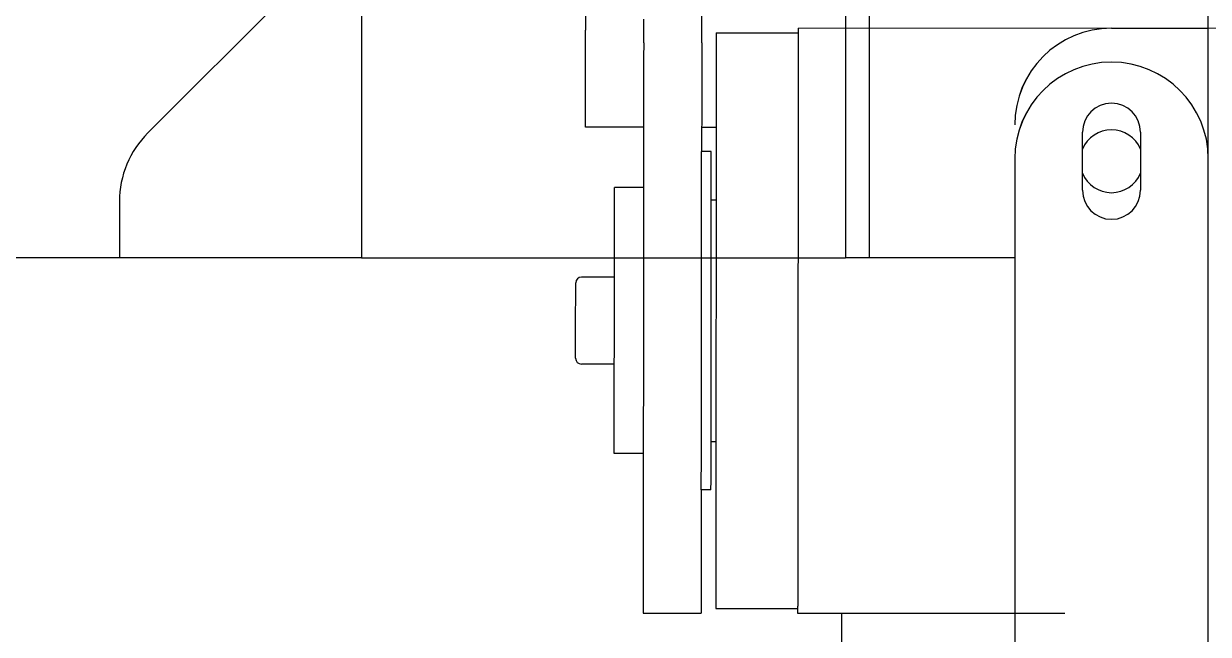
# Model space of a CAD drawing. Header units: inches. Extents: x -233729 to 737493, y -275239 to 196021.
# Drawn here: x 477719 to 477963.8, y 17690.5 to 17816.7 of the extents above; entities that cross this region are included whole.
import ezdxf

# ---------------------------------------------------------------- set-up
doc = ezdxf.new("R2010")
doc.units = ezdxf.units.IN
doc.header["$MEASUREMENT"] = 0
for name, color, linetype in [('Default', 7, 'Continuous'), ('DV2_0', 7, 'Continuous'), ('P_AX', 7, 'Continuous'), ('pinza', 6, 'Continuous'), ('supporti', 7, 'Continuous')]:
    doc.layers.add(name, color=color, linetype=linetype)

# ---------------------------------------------------------------- blocks, each defined once
blk = doc.blocks.new('SE2')
at = {"layer": 'DV2_0', "color": 2, "linetype": 'Continuous'}
for p, q in [((660.4497949701864, 3816.916341077484), (660.4497949701864, 1916.916341077484)), ((700.4497949701863, 3606.416341077484), (700.4497949701866, 3778.916341077484)), ((700.4497949701863, 3626.916341077484), (735.4497949701866, 3626.916341077484)), ((730.4497949701872, 3626.916341077484), (730.4497949701871, 3546.916341077486)), ((743.4497949701868, 3626.916341077484), (735.4497949701868, 3626.916341077484)), ((735.4497949701864, 2116.916341077484), (735.4497949701868, 3626.916341077484)), ((827.4497949701869, 3626.916341077484), (743.4497949701866, 3626.916341077484)), ((835.4497949701871, 3626.916341077484), (827.4497949701871, 3626.916341077484)), ((835.4497949701869, 3626.916341077484), (1020.449794970186, 3626.916341077484)), ((835.4497949701869, 2116.916341077484), (835.4497949701871, 3626.916341077484)), ((885.4497949701871, 3615.200612324947), (885.4497949701871, 3626.916341077484)), ((674.4497949701864, 3600.916341077484), (674.4497949701864, 3612.916341077485)), ((686.4497949701864, 3612.916341077485), (686.4497949701864, 3600.916341077484)), ((879.5919305939182, 3601.058476701216), (835.4497949701871, 3556.916341077485)), ((680.4497949701864, 3579.416341077485), (660.4497949701864, 3579.416341077485))]:
    blk.add_line(p, q, dxfattribs=at)
for centre, radius, start, end in [((680.4497949701862, 3612.916341077485), 6.000000000000006, 0, 180), ((680.4497949701864, 3606.916341077484), 6.5, 22.61986494803596, 157.3801350519636), ((865.4497949701871, 3615.200612324947), 20.00000000000009, 315, 0), ((680.4497949701864, 3606.416341077484), 20.00000000000002, 180, 0), ((680.4497949701864, 3606.916341077484), 6.5, 202.6198649480363, 337.380135051964), ((680.4497949701862, 3600.916341077484), 6.000000000000227, 180, 0), ((680.4497949701864, 3599.416341077485), 20.00000000000002, 270, 0)]:
    blk.add_arc(centre, radius, start, end, dxfattribs=at)
blk = doc.blocks.new('A$C2BE94B00')
at = {"layer": 'Default'}
blk.add_blockref('SE2', (-481.449800909002, -1908.916326194725), dxfattribs=at)
blk = doc.blocks.new('A$C4C4516A4')
at = {"layer": 'supporti', "color": 1}
blk.add_blockref('A$C2BE94B00', (0, 0), dxfattribs=at)
blk = doc.blocks.new('A$C48CB4C16')
at = {"layer": 'P_AX', "color": 6, "linetype": 'Continuous'}
for p, q in [((4215.4992219283, 3266.520667075763, 710.6645883361932), (4216.354007283225, 4685.762895213094, 710.6645883361932)), ((4169.347531767328, 3266.564688385117, 710.6645883361932), (4175.495412848889, 3266.558964540835, 710.6645883361932)), ((4169.347531767328, 3266.564688385117, 710.6645883361932), (4175.495412848889, 3266.558964540835, 710.6645883361932)), ((4175.495412848889, 3266.558964540835, 710.6645883361932), (4207.495434893761, 3266.528193427834, 710.6645883361932)), ((4175.495412848889, 3266.558964540835, 710.6645883361932), (4207.495434893761, 3266.528193427834, 710.6645883361932)), ((4207.495434893761, 3266.528193427834, 710.6645883361932), (4215.49543119513, 3266.520500658664, 710.6645883361932)), ((4207.495434893761, 3266.528193427834, 710.6645883361932), (4215.49543119513, 3266.520500658664, 710.6645883361932)), ((4215.49543119513, 3266.520500658664, 710.6645883361932), (4224.495427020011, 3266.511846292882, 710.6645883361932)), ((4215.49543119513, 3266.520500658664, 710.6645883361932), (4224.495427020011, 3266.511846292882, 710.6645883361932)), ((4241.496536975144, 3265.495497461061, 710.6645883361932), (4224.496544834924, 3265.511844596013, 710.6645883361932)), ((4256.497491631423, 3266.481067936054, 710.6645883361932), (4244.497497179429, 3266.492607090275, 710.6645883361932)), ((4242.473143271635, 3240.994547192125, 710.6645883361932), (4244.473142346948, 3240.992623999833, 710.6645883361932)), ((4242.473143271635, 3240.994547192125, 710.6645883361932), (4244.473142346948, 3240.992623999833, 710.6645883361932)), ((4256.465925115277, 3233.481088312927, 710.6645883361932), (4262.465922341215, 3233.475318736049, 710.6645883361932)), ((4256.465925115277, 3233.481088312927, 710.6645883361932), (4262.465922341215, 3233.475318736049, 710.6645883361932)), ((4242.463504738523, 3230.994551837097, 710.6645883361932), (4241.463312151842, 3230.995513619042, 710.6645883361932)), ((4242.463504738523, 3230.994551837097, 710.6645883361932), (4241.463312151842, 3230.995513619042, 710.6645883361932)), ((4262.448108866462, 3214.975327312134, 710.6645883361932), (4269.248129668063, 3214.96878843487, 710.6645883361932)), ((4262.448108866462, 3214.975327312134, 710.6645883361932), (4269.248129668063, 3214.96878843487, 710.6645883361932)), ((4262.430800135597, 3196.975335633966, 710.6645883361932), (4269.230820936848, 3196.968796757168, 710.6645883361932)), ((4262.430800135597, 3196.975335633966, 710.6645883361932), (4269.230820936848, 3196.968796757168, 710.6645883361932)), ((4242.415424929232, 3180.994574953921, 710.6645883361932), (4241.415232343017, 3180.9955367354, 710.6645883361932)), ((4242.415424929232, 3180.994574953921, 710.6645883361932), (4241.415232343017, 3180.9955367354, 710.6645883361932)), ((4256.413037325488, 3178.481113741293, 710.6645883361932), (4262.413034551544, 3178.475344164415, 710.6645883361932)), ((4256.413037325488, 3178.481113741293, 710.6645883361932), (4262.413034551544, 3178.475344164415, 710.6645883361932)), ((4242.405831539189, 3170.994579555585, 710.6645883361932), (4244.405830614502, 3170.992656363293, 710.6645883361932)), ((4242.405831539189, 3170.994579555585, 710.6645883361932), (4244.405830614502, 3170.992656363293, 710.6645883361932)), ((4244.400802854099, 3165.980078690804, 710.6645883361932), (4241.400805479847, 3165.982963477846, 710.6645883361932)), ((4256.401104056858, 3165.968539172902, 710.6645883361932), (4261.059451789013, 3165.964059790249, 710.6645883361932)), ((4256.401104056858, 3165.968539172902, 710.6645883361932), (4261.059451789013, 3165.964059790249, 710.6645883361932)), ((4261.059451789013, 3165.964059790249, 710.6645883361932), (4268.401098508853, 3165.957000018682, 710.6645883361932)), ((4244.384052582085, 3148.535519199099, 710.6645883361932), (4244.384151571313, 3148.638756391711, 710.6645883361932)), ((4256.384047034079, 3148.523980044878, 710.6645883361932), (4256.384146023309, 3148.627217237956, 710.6645883361932)), ((4256.384047034079, 3148.523980044878, 710.6645883361932), (4256.384146023309, 3148.627217237956, 710.6645883361932)), ((3974.379189466243, 3145.752301279574, 710.6645883361932), (4224.379073882708, 3145.511902235101, 710.6645883361932)), ((3974.379189466243, 3145.752301279574, 710.6645883361932), (4224.379073882708, 3145.511902235101, 710.6645883361932)), ((4241.382107030135, 3146.495552478942, 710.6645883361932), (4224.382114889915, 3146.511899613894, 710.6645883361932)), ((4256.381853703874, 3145.968548419538, 710.6645883361932), (4256.379657552461, 3143.662831425785, 710.6645883361932)), ((4256.381853703874, 3145.968548419538, 710.6645883361932), (4256.379657552461, 3143.662831425785, 710.6645883361932)), ((4268.330298196408, 3092.34829406033, 710.6645883361932), (4268.38184815587, 3145.957009265318, 710.6645883361932))]:
    blk.add_line(p, q, dxfattribs=at)
at = {"layer": 'P_AX', "color": 6}
blk.add_circle((4100.5638399116, 4905.530419049437, 710.6645883361932), 4100.563866852364, dxfattribs=at)
at = {"layer": 'P_AX', "color": 6, "linetype": 'Continuous'}
for centre, radius, start, end in [((4269.246975752642, 3213.768788989752, 710.6645883361932), 1.199999999999407, 359.9449045907344, 89.94490459073435), ((4269.246975752642, 3213.768788989752, 710.6645883361932), 1.199999999999407, 359.9449045907344, 89.94490459073435), ((4269.231974852271, 3198.168796202286, 710.6645883361932), 1.200000000000317, 269.9449045907344, 359.9449045907344), ((4269.231974852271, 3198.168796202286, 710.6645883361932), 1.200000000000317, 269.9449045907344, 359.9449045907344)]:
    blk.add_arc(centre, radius, start, end, dxfattribs=at)
for points in [[(4224.496544834924, 3265.511844596013, 710.6645883361932), (4224.493934262777, 3264.701607523138, 710.6645883361932), (4224.492890948197, 3263.89136894292, 710.6645883361932), (4224.491350966389, 3262.294274336777, 710.6645883361932), (4224.488966018893, 3259.819316192648, 710.6645883361932), (4224.485534885199, 3256.256941978473, 710.6645883361932), (4224.479605733416, 3250.098406766659, 710.6645883361932), (4224.472573547856, 3242.791704756792, 710.6645883361932), (4224.464580661501, 3234.484727381847, 710.6645883361932), (4224.451306399773, 3220.68542096962, 710.6645883361932), (4224.437194702331, 3206.011874317776, 710.6645883361932), (4224.429520885343, 3198.031081193245, 710.6645883361932), (4224.422845587949, 3191.087906394738, 710.6645883361932), (4224.417269914993, 3185.287842850319, 710.6645883361932), (4224.412894971552, 3180.736383489451, 710.6645883361932), (4224.409821862821, 3177.539021241131, 710.6645883361932), (4224.403244461515, 3170.694856413293, 710.6645883361932), (4224.397940439754, 3165.174710732072, 710.6645883361932), (4224.393833323499, 3160.899426002174, 710.6645883361932), (4224.390846638358, 3157.789844026442, 710.6645883361932), (4224.388903910527, 3155.766806609116, 710.6645883361932), (4224.384668726008, 3151.355044954575, 710.6645883361932), (4224.381577495136, 3148.132379616264, 710.6645883361932), (4224.381062563741, 3147.322140368286, 710.6645883361932), (4224.382114889915, 3146.511899613894, 710.6645883361932)], [(4224.496544834924, 3265.511844596013, 710.6645883361932), (4224.493934262777, 3264.701607523138, 710.6645883361932), (4224.492890948197, 3263.89136894292, 710.6645883361932), (4224.491350966389, 3262.294274336777, 710.6645883361932), (4224.488966018893, 3259.819316192648, 710.6645883361932), (4224.485534885199, 3256.256941978473, 710.6645883361932), (4224.479605733416, 3250.098406766659, 710.6645883361932), (4224.472573547856, 3242.791704756792, 710.6645883361932), (4224.464580661501, 3234.484727381847, 710.6645883361932), (4224.451306399773, 3220.68542096962, 710.6645883361932), (4224.437194702331, 3206.011874317776, 710.6645883361932), (4224.429520885343, 3198.031081193245, 710.6645883361932), (4224.422845587949, 3191.087906394738, 710.6645883361932), (4224.417269914993, 3185.287842850319, 710.6645883361932), (4224.412894971552, 3180.736383489451, 710.6645883361932), (4224.409821862821, 3177.539021241131, 710.6645883361932), (4224.403244461515, 3170.694856413293, 710.6645883361932), (4224.397940439754, 3165.174710732072, 710.6645883361932), (4224.393833323499, 3160.899426002174, 710.6645883361932), (4224.390846638358, 3157.789844026442, 710.6645883361932), (4224.388903910527, 3155.766806609116, 710.6645883361932), (4224.384668726008, 3151.355044954575, 710.6645883361932), (4224.381577495136, 3148.132379616264, 710.6645883361932), (4224.381062563741, 3147.322140368286, 710.6645883361932), (4224.382114889915, 3146.511899613894, 710.6645883361932)], [(4224.495427020011, 3266.511846292882, 710.6645883361932), (4224.495202789781, 3266.011846197422, 710.6645883361932), (4224.496544834924, 3265.511844596013, 710.6645883361932)], [(4224.495427020011, 3266.511846292882, 710.6645883361932), (4224.495202789781, 3266.011846197422, 710.6645883361932), (4224.496544834924, 3265.511844596013, 710.6645883361932)], [(4241.490286600194, 3258.995500465974, 710.6645883361932), (4241.492557939026, 3261.375159825317, 710.6645883361932), (4241.494042821811, 3262.918333786658, 710.6645883361932), (4241.495287859229, 3264.206915625955, 710.6645883361932), (4241.496536975144, 3265.495497461061, 710.6645883361932)], [(4244.473142346948, 3240.992623999833, 710.6645883361932), (4244.473783993047, 3241.851606894869, 710.6645883361932), (4244.474574414548, 3242.700458170965, 710.6645883361932), (4244.481224705697, 3249.610433966971, 710.6645883361932), (4244.486880288342, 3255.485052127975, 710.6645883361932), (4244.491440096521, 3260.219329967282, 710.6645883361932), (4244.494465378927, 3263.355968531805, 710.6645883361932), (4244.497497179429, 3266.492607090275, 710.6645883361932)], [(4256.465925115277, 3233.481088312927, 710.6645883361932), (4256.470283521339, 3238.207357470531, 710.6645883361932), (4256.474568866543, 3242.688919016745, 710.6645883361932), (4256.484177604201, 3252.672185015517, 710.6645883361932), (4256.491434548632, 3260.207790813062, 710.6645883361932), (4256.494459830923, 3263.344429377585, 710.6645883361932), (4256.497491631423, 3266.481067936054, 710.6645883361932)], [(4241.472352831507, 3240.345509088716, 710.6645883361932), (4241.479447973659, 3247.758803456675, 710.6645883361932), (4241.4868083467, 3255.410095697387, 710.6645883361932), (4241.488686764379, 3257.357316402837, 710.6645883361932), (4241.490286600194, 3258.995500465974, 710.6645883361932)], [(4241.472352831507, 3240.345509088716, 710.6645883361932), (4241.479447973659, 3247.758803456675, 710.6645883361932), (4241.4868083467, 3255.410095697387, 710.6645883361932), (4241.488686764379, 3257.357316402837, 710.6645883361932), (4241.490286600194, 3258.995500465974, 710.6645883361932)], [(4242.473143271635, 3240.994547192125, 710.6645883361932), (4242.472408497473, 3240.236557876344, 710.6645883361932), (4242.471676122513, 3239.478568557768, 710.6645883361932), (4242.469603605335, 3237.328460624095, 710.6645883361932), (4242.467420548899, 3235.061957910775, 710.6645883361932), (4242.462030975496, 3229.463340397111, 710.6645883361932), (4242.455298270797, 3222.466461857899, 710.6645883361932), (4242.450296888477, 3217.267498368516, 710.6645883361932), (4242.445803701064, 3212.596051297734, 710.6645883361932), (4242.442097019288, 3208.741834890215, 710.6645883361932), (4242.439455153886, 3205.994563389222, 710.6645883361932), (4242.436813484878, 3203.247291448644, 710.6645883361932), (4242.433107763645, 3199.393074951719, 710.6645883361932), (4242.428616855759, 3194.721628055561, 710.6645883361932), (4242.423619626904, 3189.522664917286, 710.6645883361932), (4242.420345676481, 3186.115974957707, 710.6645883361932), (4242.416021271725, 3181.615325545079, 710.6645883361932), (4242.411518332199, 3176.927168854165, 710.6645883361932), (4242.40878458845, 3174.079332791853, 710.6645883361932), (4242.407279910054, 3172.51055819879, 710.6645883361932), (4242.406554525019, 3171.752568878352, 710.6645883361932), (4242.405831539189, 3170.994579555585, 710.6645883361932)], [(4242.473143271635, 3240.994547192125, 710.6645883361932), (4242.472408497473, 3240.236557876344, 710.6645883361932), (4242.471676122513, 3239.478568557768, 710.6645883361932), (4242.469603605335, 3237.328460624095, 710.6645883361932), (4242.467420548899, 3235.061957910775, 710.6645883361932), (4242.462030975496, 3229.463340397111, 710.6645883361932), (4242.455298270797, 3222.466461857899, 710.6645883361932), (4242.450296888477, 3217.267498368516, 710.6645883361932), (4242.445803701064, 3212.596051297734, 710.6645883361932), (4242.442097019288, 3208.741834890215, 710.6645883361932), (4242.439455153886, 3205.994563389222, 710.6645883361932), (4242.436813484878, 3203.247291448644, 710.6645883361932), (4242.433107763645, 3199.393074951719, 710.6645883361932), (4242.428616855759, 3194.721628055561, 710.6645883361932), (4242.423619626904, 3189.522664917286, 710.6645883361932), (4242.420345676481, 3186.115974957707, 710.6645883361932), (4242.416021271725, 3181.615325545079, 710.6645883361932), (4242.411518332199, 3176.927168854165, 710.6645883361932), (4242.40878458845, 3174.079332791853, 710.6645883361932), (4242.407279910054, 3172.51055819879, 710.6645883361932), (4242.406554525019, 3171.752568878352, 710.6645883361932), (4242.405831539189, 3170.994579555585, 710.6645883361932)], [(4244.473142346948, 3240.992623999833, 710.6645883361932), (4244.472407572786, 3240.234634684052, 710.6645883361932), (4244.471675197943, 3239.476645365475, 710.6645883361932), (4244.469878006261, 3237.612295424684, 710.6645883361932), (4244.467419624328, 3235.060034718483, 710.6645883361932), (4244.465918163187, 3233.500667662013, 710.6645883361932), (4244.463454365963, 3230.941256887863, 710.6645883361932), (4244.459942628513, 3227.292361016038, 710.6645883361932), (4244.45529734611, 3222.464538665608, 710.6645883361932), (4244.450295963789, 3217.26557517762, 710.6645883361932), (4244.445802776375, 3212.594128108236, 710.6645883361932), (4244.4420960946, 3208.739911700251, 710.6645883361932), (4244.439454229199, 3205.99264019693, 710.6645883361932), (4244.431292360066, 3197.503808269396, 710.6645883361932), (4244.423618702217, 3189.520741724527, 710.6645883361932), (4244.420344750512, 3186.114050432693, 710.6645883361932), (4244.416020346107, 3181.613401346958, 710.6645883361932), (4244.411517407512, 3176.925245661872, 710.6645883361932), (4244.408783666439, 3174.077412330664, 710.6645883361932), (4244.407278985367, 3172.508635006498, 710.6645883361932), (4244.406553600334, 3171.75064568606, 710.6645883361932), (4244.405830614502, 3170.992656363293, 710.6645883361932)], [(4244.473142346948, 3240.992623999833, 710.6645883361932), (4244.472407572786, 3240.234634684052, 710.6645883361932), (4244.471675197943, 3239.476645365475, 710.6645883361932), (4244.469878006261, 3237.612295424684, 710.6645883361932), (4244.467419624328, 3235.060034718483, 710.6645883361932), (4244.465918163187, 3233.500667662013, 710.6645883361932), (4244.463454365963, 3230.941256887863, 710.6645883361932), (4244.459942628513, 3227.292361016038, 710.6645883361932), (4244.45529734611, 3222.464538665608, 710.6645883361932), (4244.450295963789, 3217.26557517762, 710.6645883361932), (4244.445802776375, 3212.594128108236, 710.6645883361932), (4244.4420960946, 3208.739911700251, 710.6645883361932), (4244.439454229199, 3205.99264019693, 710.6645883361932), (4244.431292360066, 3197.503808269396, 710.6645883361932), (4244.423618702217, 3189.520741724527, 710.6645883361932), (4244.420344750512, 3186.114050432693, 710.6645883361932), (4244.416020346107, 3181.613401346958, 710.6645883361932), (4244.411517407512, 3176.925245661872, 710.6645883361932), (4244.408783666439, 3174.077412330664, 710.6645883361932), (4244.407278985367, 3172.508635006498, 710.6645883361932), (4244.406553600334, 3171.75064568606, 710.6645883361932), (4244.405830614502, 3170.992656363293, 710.6645883361932)], [(4244.473142346948, 3240.992623999833, 710.6645883361932), (4244.472407572786, 3240.234634684052, 710.6645883361932), (4244.471675197943, 3239.476645365475, 710.6645883361932), (4244.469878006261, 3237.612295424684, 710.6645883361932), (4244.467419624328, 3235.060034718483, 710.6645883361932), (4244.465918163187, 3233.500667662013, 710.6645883361932), (4244.463454365963, 3230.941256887863, 710.6645883361932), (4244.459942628513, 3227.292361016038, 710.6645883361932), (4244.45529734611, 3222.464538665608, 710.6645883361932), (4244.450295963789, 3217.26557517762, 710.6645883361932), (4244.445802776375, 3212.594128108236, 710.6645883361932), (4244.4420960946, 3208.739911700251, 710.6645883361932), (4244.439454229199, 3205.99264019693, 710.6645883361932), (4244.431292360066, 3197.503808269396, 710.6645883361932), (4244.423618702217, 3189.520741724527, 710.6645883361932), (4244.420344750512, 3186.114050432693, 710.6645883361932), (4244.416020346107, 3181.613401346958, 710.6645883361932), (4244.411517407512, 3176.925245661872, 710.6645883361932), (4244.408783666439, 3174.077412330664, 710.6645883361932), (4244.407278985367, 3172.508635006498, 710.6645883361932), (4244.406553600334, 3171.75064568606, 710.6645883361932), (4244.405830614502, 3170.992656363293, 710.6645883361932)], [(4241.417397343553, 3183.219899194899, 710.6645883361932), (4241.426705128049, 3192.926889329336, 710.6645883361932), (4241.439267175155, 3205.995525022621, 710.6645883361932), (4241.451308498858, 3218.516467615615, 710.6645883361932), (4241.460440734051, 3228.010650172017, 710.6645883361932), (4241.466200473718, 3233.997752416066, 710.6645883361932), (4241.468900013133, 3236.797759500916, 710.6645883361932), (4241.472352831507, 3240.345509088716, 710.6645883361932)], [(4241.417397343553, 3183.219899194899, 710.6645883361932), (4241.426705128049, 3192.926889329336, 710.6645883361932), (4241.439267175155, 3205.995525022621, 710.6645883361932), (4241.451308498858, 3218.516467615615, 710.6645883361932), (4241.460440734051, 3228.010650172017, 710.6645883361932), (4241.466200473718, 3233.997752416066, 710.6645883361932), (4241.468900013133, 3236.797759500916, 710.6645883361932), (4241.472352831507, 3240.345509088716, 710.6645883361932)], [(4256.459833148517, 3229.481092321339, 710.6645883361932), (4256.463574007037, 3231.49701736693, 710.6645883361932), (4256.465925115277, 3233.481088312927, 710.6645883361932)], [(4256.459833148517, 3229.481092321339, 710.6645883361932), (4256.463574007037, 3231.49701736693, 710.6645883361932), (4256.465925115277, 3233.481088312927, 710.6645883361932)], [(4256.459833148517, 3229.481092321339, 710.6645883361932), (4256.463574007037, 3231.49701736693, 710.6645883361932), (4256.465925115277, 3233.481088312927, 710.6645883361932)], [(4262.465922341215, 3233.475318736049, 710.6645883361932), (4262.465345018661, 3232.879755702919, 710.6645883361932), (4262.464769581333, 3232.284192667927, 710.6645883361932), (4262.463141172776, 3230.594819967753, 710.6645883361932), (4262.461425916291, 3228.813998593136, 710.6645883361932), (4262.457191252149, 3224.415085609189, 710.6645883361932), (4262.451901269145, 3218.917537412725, 710.6645883361932), (4262.450352512765, 3217.30768868013, 710.6645883361932), (4262.448108866462, 3214.975327312134, 710.6645883361932)], [(4262.465922341215, 3233.475318736049, 710.6645883361932), (4262.465345018661, 3232.879755702919, 710.6645883361932), (4262.464769581333, 3232.284192667927, 710.6645883361932), (4262.463141172776, 3230.594819967753, 710.6645883361932), (4262.461425916291, 3228.813998593136, 710.6645883361932), (4262.457191252149, 3224.415085609189, 710.6645883361932), (4262.451901269145, 3218.917537412725, 710.6645883361932), (4262.450352512765, 3217.30768868013, 710.6645883361932), (4262.448108866462, 3214.975327312134, 710.6645883361932)], [(4256.430612612049, 3199.11510928639, 710.6645883361932), (4256.435012898058, 3203.692005468651, 710.6645883361932), (4256.438592552091, 3207.414686084843, 710.6645883361932), (4256.441044700798, 3209.96448204166, 710.6645883361932), (4256.445054709329, 3214.133566117964, 710.6645883361932), (4256.450661669601, 3219.961432124607, 710.6645883361932), (4256.4545007454, 3223.95024114533, 710.6645883361932), (4256.457405536552, 3226.966663423578, 710.6645883361932), (4256.458618055447, 3228.223877873856, 710.6645883361932), (4256.459833148517, 3229.481092321339, 710.6645883361932)], [(4256.430612612049, 3199.11510928639, 710.6645883361932), (4256.435012898058, 3203.692005468651, 710.6645883361932), (4256.438592552091, 3207.414686084843, 710.6645883361932), (4256.441044700798, 3209.96448204166, 710.6645883361932), (4256.445054709329, 3214.133566117964, 710.6645883361932), (4256.450661669601, 3219.961432124607, 710.6645883361932), (4256.4545007454, 3223.95024114533, 710.6645883361932), (4256.457405536552, 3226.966663423578, 710.6645883361932), (4256.458618055447, 3228.223877873856, 710.6645883361932), (4256.459833148517, 3229.481092321339, 710.6645883361932)], [(4256.430612612049, 3199.11510928639, 710.6645883361932), (4256.435012898058, 3203.692005468651, 710.6645883361932), (4256.438592552091, 3207.414686084843, 710.6645883361932), (4256.441044700798, 3209.96448204166, 710.6645883361932), (4256.445054709329, 3214.133566117964, 710.6645883361932), (4256.450661669601, 3219.961432124607, 710.6645883361932), (4256.4545007454, 3223.95024114533, 710.6645883361932), (4256.457405536552, 3226.966663423578, 710.6645883361932), (4256.458618055447, 3228.223877873856, 710.6645883361932), (4256.459833148517, 3229.481092321339, 710.6645883361932)], [(4256.430612612049, 3199.11510928639, 710.6645883361932), (4256.435012898058, 3203.692005468651, 710.6645883361932), (4256.438592552091, 3207.414686084843, 710.6645883361932), (4256.441044700798, 3209.96448204166, 710.6645883361932), (4256.445054709329, 3214.133566117964, 710.6645883361932), (4256.450661669601, 3219.961432124607, 710.6645883361932), (4256.4545007454, 3223.95024114533, 710.6645883361932), (4256.457405536552, 3226.966663423578, 710.6645883361932), (4256.458618055447, 3228.223877873856, 710.6645883361932), (4256.459833148517, 3229.481092321339, 710.6645883361932)], [(4262.448108866462, 3214.975327312134, 710.6645883361932), (4262.44425236911, 3210.965825892172, 710.6645883361932), (4262.439453105907, 3205.975331474214, 710.6645883361932), (4262.435959263472, 3202.34172455373, 710.6645883361932), (4262.430800135597, 3196.975335633966, 710.6645883361932)], [(4262.448108866462, 3214.975327312134, 710.6645883361932), (4262.44425236911, 3210.965825892172, 710.6645883361932), (4262.439453105907, 3205.975331474214, 710.6645883361932), (4262.435959263472, 3202.34172455373, 710.6645883361932), (4262.430800135597, 3196.975335633966, 710.6645883361932)], [(4270.445062893442, 3211.783939108371, 710.6645883361932), (4270.444315280416, 3211.005868449926, 710.6645883361932), (4270.44314036495, 3209.775566364291, 710.6645883361932)], [(4270.445062893442, 3211.783939108371, 710.6645883361932), (4270.444315280416, 3211.005868449926, 710.6645883361932), (4270.44314036495, 3209.775566364291, 710.6645883361932)], [(4270.446975197875, 3213.767635074562, 710.6645883361932), (4270.446727041621, 3213.511245428237, 710.6645883361932), (4270.446479548001, 3213.254855780981, 710.6645883361932), (4270.445996418246, 3212.753451532802, 710.6645883361932), (4270.445062893442, 3211.783939108371, 710.6645883361932)], [(4270.446975197875, 3213.767635074562, 710.6645883361932), (4270.446727041621, 3213.511245428237, 710.6645883361932), (4270.446479548001, 3213.254855780981, 710.6645883361932), (4270.445996418246, 3212.753451532802, 710.6645883361932), (4270.445062893442, 3211.783939108371, 710.6645883361932)], [(4270.44314036495, 3209.775566364291, 710.6645883361932), (4270.443044712883, 3209.685422866723, 710.6645883361932), (4270.442954979603, 3209.593478846948, 710.6645883361932), (4270.442503634607, 3209.124325601968, 710.6645883361932), (4270.441923263482, 3208.521003809411, 710.6645883361932), (4270.441221394343, 3207.791308684858, 710.6645883361932), (4270.440405554836, 3206.94303544576, 710.6645883361932), (4270.439392825123, 3205.889456453386, 710.6645883361932), (4270.438504016143, 3204.961853860065, 710.6645883361932), (4270.437761709326, 3204.18098453025, 710.6645883361932)], [(4270.44314036495, 3209.775566364291, 710.6645883361932), (4270.443044712883, 3209.685422866723, 710.6645883361932), (4270.442954979603, 3209.593478846948, 710.6645883361932), (4270.442503634607, 3209.124325601968, 710.6645883361932), (4270.441923263482, 3208.521003809411, 710.6645883361932), (4270.441221394343, 3207.791308684858, 710.6645883361932), (4270.440405554836, 3206.94303544576, 710.6645883361932), (4270.439392825123, 3205.889456453386, 710.6645883361932), (4270.438504016143, 3204.961853860065, 710.6645883361932), (4270.437761709326, 3204.18098453025, 710.6645883361932)], [(4270.437761709326, 3204.18098453025, 710.6645883361932), (4270.437194466707, 3203.601852829221, 710.6645883361932), (4270.436793409055, 3203.186198285434, 710.6645883361932), (4270.435174747603, 3201.502037437285, 710.6645883361932), (4270.433812274132, 3200.0839294052, 710.6645883361932), (4270.432914390577, 3199.148909380778, 710.6645883361932), (4270.43244754139, 3198.66240580159, 710.6645883361932), (4270.432210594182, 3198.415024044576, 710.6645883361932), (4270.431974297506, 3198.167642286632, 710.6645883361932)], [(4270.437761709326, 3204.18098453025, 710.6645883361932), (4270.437194466707, 3203.601852829221, 710.6645883361932), (4270.436793409055, 3203.186198285434, 710.6645883361932), (4270.435174747603, 3201.502037437285, 710.6645883361932), (4270.433812274132, 3200.0839294052, 710.6645883361932), (4270.432914390577, 3199.148909380778, 710.6645883361932), (4270.43244754139, 3198.66240580159, 710.6645883361932), (4270.432210594182, 3198.415024044576, 710.6645883361932), (4270.431974297506, 3198.167642286632, 710.6645883361932)], [(4256.414638128248, 3182.481114050958, 710.6645883361932), (4256.41520238854, 3183.072340459216, 710.6645883361932), (4256.415768388309, 3183.663566865611, 710.6645883361932), (4256.416920912102, 3184.86494845024, 710.6645883361932), (4256.41905900312, 3187.09194283432, 710.6645883361932), (4256.421780935255, 3189.925628223109, 710.6645883361932), (4256.424178821849, 3192.421227666202, 710.6645883361932), (4256.42680835654, 3195.157374648961, 710.6645883361932), (4256.430612612049, 3199.11510928639, 710.6645883361932)], [(4256.414638128248, 3182.481114050958, 710.6645883361932), (4256.41520238854, 3183.072340459216, 710.6645883361932), (4256.415768388309, 3183.663566865611, 710.6645883361932), (4256.416920912102, 3184.86494845024, 710.6645883361932), (4256.41905900312, 3187.09194283432, 710.6645883361932), (4256.421780935255, 3189.925628223109, 710.6645883361932), (4256.424178821849, 3192.421227666202, 710.6645883361932), (4256.42680835654, 3195.157374648961, 710.6645883361932), (4256.430612612049, 3199.11510928639, 710.6645883361932)], [(4256.414638128248, 3182.481114050958, 710.6645883361932), (4256.41520238854, 3183.072340459216, 710.6645883361932), (4256.415768388309, 3183.663566865611, 710.6645883361932), (4256.416920912102, 3184.86494845024, 710.6645883361932), (4256.41905900312, 3187.09194283432, 710.6645883361932), (4256.421780935255, 3189.925628223109, 710.6645883361932), (4256.424178821849, 3192.421227666202, 710.6645883361932), (4256.42680835654, 3195.157374648961, 710.6645883361932), (4256.430612612049, 3199.11510928639, 710.6645883361932)], [(4256.414638128248, 3182.481114050958, 710.6645883361932), (4256.41520238854, 3183.072340459216, 710.6645883361932), (4256.415768388309, 3183.663566865611, 710.6645883361932), (4256.416920912102, 3184.86494845024, 710.6645883361932), (4256.41905900312, 3187.09194283432, 710.6645883361932), (4256.421780935255, 3189.925628223109, 710.6645883361932), (4256.424178821849, 3192.421227666202, 710.6645883361932), (4256.42680835654, 3195.157374648961, 710.6645883361932), (4256.430612612049, 3199.11510928639, 710.6645883361932)], [(4262.430800135597, 3196.975335633966, 710.6645883361932), (4262.428938518511, 3195.038648506745, 710.6645883361932), (4262.427010906161, 3193.033125530581, 710.6645883361932), (4262.423365542898, 3189.239836353462, 710.6645883361932), (4262.420610990142, 3186.372846685934, 710.6645883361932), (4262.418679355411, 3184.361881142135, 710.6645883361932), (4262.417502745986, 3183.136664334337, 710.6645883361932), (4262.415577660082, 3181.131315968583, 710.6645883361932), (4262.414172557182, 3179.666470246508, 710.6645883361932), (4262.413602611748, 3179.070907206393, 710.6645883361932), (4262.413034551544, 3178.475344164415, 710.6645883361932)], [(4262.430800135597, 3196.975335633966, 710.6645883361932), (4262.428938518511, 3195.038648506745, 710.6645883361932), (4262.427010906161, 3193.033125530581, 710.6645883361932), (4262.423365542898, 3189.239836353462, 710.6645883361932), (4262.420610990142, 3186.372846685934, 710.6645883361932), (4262.418679355411, 3184.361881142135, 710.6645883361932), (4262.417502745986, 3183.136664334337, 710.6645883361932), (4262.415577660082, 3181.131315968583, 710.6645883361932), (4262.414172557182, 3179.666470246508, 710.6645883361932), (4262.413602611748, 3179.070907206393, 710.6645883361932), (4262.413034551544, 3178.475344164415, 710.6645883361932)], [(4241.40629117412, 3171.645540850821, 710.6645883361932), (4241.409160288748, 3174.671896950461, 710.6645883361932), (4241.412346779251, 3177.993297616604, 710.6645883361932), (4241.414494451135, 3180.224321956865, 710.6645883361932), (4241.417397343553, 3183.219899194899, 710.6645883361932)], [(4241.40629117412, 3171.645540850821, 710.6645883361932), (4241.409160288748, 3174.671896950461, 710.6645883361932), (4241.412346779251, 3177.993297616604, 710.6645883361932), (4241.414494451135, 3180.224321956865, 710.6645883361932), (4241.417397343553, 3183.219899194899, 710.6645883361932)], [(4256.413037325488, 3178.481113741293, 710.6645883361932), (4256.414466427756, 3180.428207572202, 710.6645883361932), (4256.414638128248, 3182.481114050958, 710.6645883361932)], [(4256.413037325488, 3178.481113741293, 710.6645883361932), (4256.414466427756, 3180.428207572202, 710.6645883361932), (4256.414638128248, 3182.481114050958, 710.6645883361932)], [(4256.413037325488, 3178.481113741293, 710.6645883361932), (4256.414466427756, 3180.428207572202, 710.6645883361932), (4256.414638128248, 3182.481114050958, 710.6645883361932)], [(4256.401104056858, 3165.968539172902, 710.6645883361932), (4256.405926065053, 3171.238173106804, 710.6645883361932), (4256.413037325488, 3178.481113741293, 710.6645883361932)], [(4241.388357405434, 3152.995549473564, 710.6645883361932), (4241.389968268923, 3154.696393096472, 710.6645883361932), (4241.391774578253, 3156.580954300824, 710.6645883361932), (4241.394484761637, 3159.402784451961, 710.6645883361932), (4241.39900073118, 3164.102060324631, 710.6645883361932), (4241.405493562109, 3170.854093643024, 710.6645883361932)], [(4241.388357405434, 3152.995549473564, 710.6645883361932), (4241.389968268923, 3154.696393096472, 710.6645883361932), (4241.391774578253, 3156.580954300824, 710.6645883361932), (4241.394484761637, 3159.402784451961, 710.6645883361932), (4241.39900073118, 3164.102060324631, 710.6645883361932), (4241.405493562109, 3170.854093643024, 710.6645883361932)], [(4241.405493562109, 3170.854093643024, 710.6645883361932), (4241.405870031798, 3171.247044858175, 710.6645883361932), (4241.40629117412, 3171.645540850821, 710.6645883361932)], [(4241.405493562109, 3170.854093643024, 710.6645883361932), (4241.405870031798, 3171.247044858175, 710.6645883361932), (4241.40629117412, 3171.645540850821, 710.6645883361932)], [(4244.384151571313, 3148.638756391711, 710.6645883361932), (4244.389807605184, 3154.532710139758, 710.6645883361932), (4244.398059234373, 3163.124309071458, 710.6645883361932), (4244.401126154581, 3166.289077750525, 710.6645883361932), (4244.405830614502, 3170.992656363293, 710.6645883361932)], [(4256.389513913193, 3153.91282668675, 710.6645883361932), (4256.393310179002, 3158.135927554804, 710.6645883361932), (4256.398053686367, 3163.112769917237, 710.6645883361932), (4256.399308189517, 3164.378683258898, 710.6645883361932), (4256.401104056858, 3165.968539172902, 710.6645883361932)], [(4256.389513913193, 3153.91282668675, 710.6645883361932), (4256.393310179002, 3158.135927554804, 710.6645883361932), (4256.398053686367, 3163.112769917237, 710.6645883361932), (4256.399308189517, 3164.378683258898, 710.6645883361932), (4256.401104056858, 3165.968539172902, 710.6645883361932)], [(4268.401098508853, 3165.957000018682, 710.6645883361932), (4268.400362094515, 3165.195795696813, 710.6645883361932), (4268.399627513136, 3164.434591372616, 710.6645883361932), (4268.397481053252, 3162.206247559402, 710.6645883361932), (4268.395452577271, 3160.09913835081, 710.6645883361932), (4268.393100306625, 3157.654918192073, 710.6645883361932), (4268.389209297253, 3153.61067437439, 710.6645883361932), (4268.384942653704, 3149.174842679526, 710.6645883361932), (4268.38184815587, 3145.957009265318, 710.6645883361932)], [(4241.382107030135, 3146.495552478942, 710.6645883361932), (4241.383336106082, 3147.78413433314, 710.6645883361932), (4241.384569260641, 3149.072716184079, 710.6645883361932), (4241.386249080649, 3150.821127697013, 710.6645883361932), (4241.388357405434, 3152.995549473564, 710.6645883361932)], [(4256.384146023309, 3148.627217237956, 710.6645883361932), (4256.386431084246, 3150.970749472386, 710.6645883361932), (4256.389513913193, 3153.91282668675, 710.6645883361932)], [(4256.384146023309, 3148.627217237956, 710.6645883361932), (4256.386431084246, 3150.970749472386, 710.6645883361932), (4256.389513913193, 3153.91282668675, 710.6645883361932)], [(4244.384052582085, 3148.535519199099, 710.6645883361932), (4244.379800205584, 3144.103045636907, 710.6645883361932), (4244.374185471795, 3138.254481942977, 710.6645883361932), (4244.368219544762, 3132.04257281183, 710.6645883361932), (4244.359306148369, 3122.764450965568, 710.6645883361932)], [(4256.384047034079, 3148.523980044878, 710.6645883361932), (4256.382920441916, 3147.315657962232, 710.6645883361932), (4256.381853703874, 3145.968548419538, 710.6645883361932)], [(4256.384047034079, 3148.523980044878, 710.6645883361932), (4256.382920441916, 3147.315657962232, 710.6645883361932), (4256.381853703874, 3145.968548419538, 710.6645883361932)], [(4224.382114889915, 3146.511899613894, 710.6645883361932), (4224.37981124851, 3146.011901677705, 710.6645883361932), (4224.379073882708, 3145.511902235101, 710.6645883361932)], [(4224.382114889915, 3146.511899613894, 710.6645883361932), (4224.37981124851, 3146.011901677705, 710.6645883361932), (4224.379073882708, 3145.511902235101, 710.6645883361932)]]:
    blk.add_spline(points, degree=3, dxfattribs=at)

msp = doc.modelspace()

# ---------------------------------------------------------------- block references
at = {"color": 1, "rotation": 180.0000000029513}
msp.add_blockref('A$C48CB4C16', (482103.5383251106, 20961.31663733844, -710.6645883361924), dxfattribs=at)
at = {"layer": 'pinza', "color": 6, "linetype": 'Continuous', "rotation": 180.0000000029513}
for p in [(478142.8264800107, 19486.28623288993), (478142.8269645368, 19486.28623294953)]:
    msp.add_blockref('A$C4C4516A4', p, dxfattribs=at)

doc.saveas('drawing.dxf')
